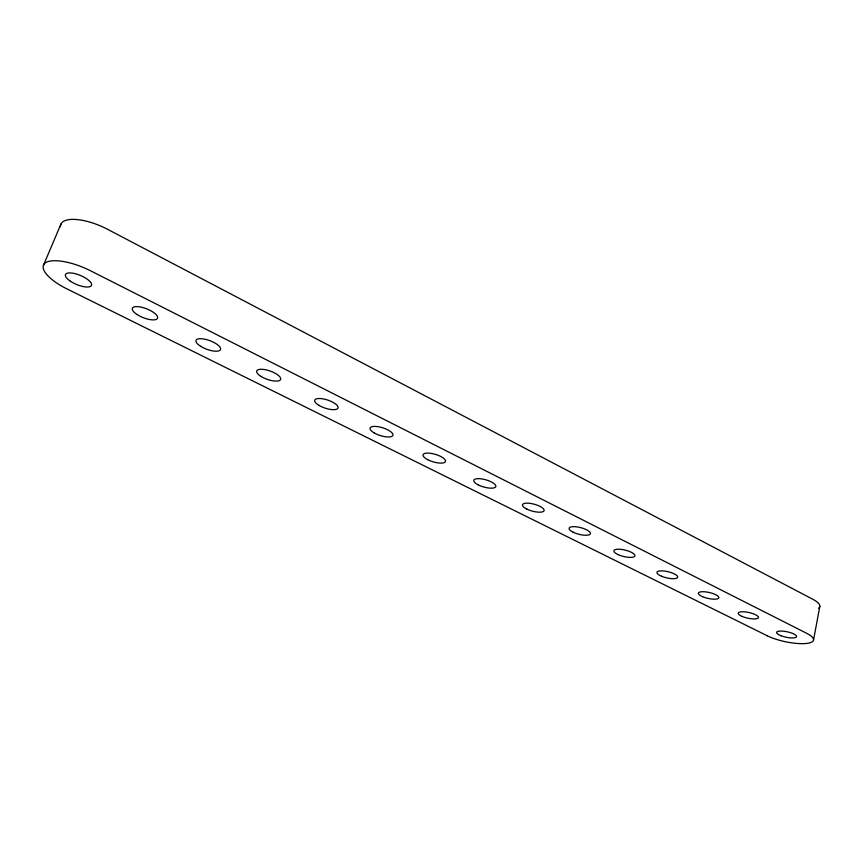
<?xml version="1.0" encoding="UTF-8"?>
<svg xmlns="http://www.w3.org/2000/svg" width="863" height="863" viewBox="0 0 863 863"><rect width="100%" height="100%" fill="white"/><g stroke="black" fill="none" stroke-linecap="round" stroke-linejoin="round"><path stroke-width="1.29" d="M813.507 640.098L819.807 606.538M43.441 265.297L60.982 224.002M60.475 226.656A37.303 14.002 23.2 0 1 107.541 229.278L812.935 599.332A27.152 7.94 11.8 0 1 819.408 607.476M819.052 607.908A27.152 7.94 11.8 0 1 818.599 608.318M767.261 635.783L67.001 288.922A37.735 13.161 22.6 0 1 45.167 263.021A37.735 13.161 22.6 0 1 90.496 270.755L806.495 633.205A27.389 7.422 12.1 0 1 805.006 643.571A27.389 7.422 12.1 0 1 767.261 635.783M70.054 280.982A14.088 4.908 22.6 0 0 91.424 285.524A14.088 4.908 22.6 0 0 73.97 273.409A14.088 4.908 22.6 0 0 70.054 280.982M136.958 314.466A13.549 4.747 21.5 0 0 157.519 318.296A13.549 4.747 21.5 0 0 140.367 306.98A13.549 4.747 21.5 0 0 136.958 314.466M200.701 346.343A13.074 4.574 20.4 0 0 220.518 349.547A13.074 4.574 20.4 0 0 203.592 338.965A13.074 4.574 20.4 0 0 200.701 346.343M260.928 376.376A12.665 4.401 19.4 0 0 280.529 379.634A12.665 4.401 19.4 0 0 264.596 369.591A12.665 4.401 19.4 0 0 260.928 376.376M319.008 405.405A12.298 4.239 18.4 0 0 337.983 408.123A12.298 4.239 18.4 0 0 322.126 398.717A12.298 4.239 18.4 0 0 319.008 405.405M374.542 433.14A11.974 4.067 17.5 0 0 392.913 435.373A11.974 4.067 17.5 0 0 377.109 426.559A11.974 4.067 17.5 0 0 374.542 433.14M427.692 459.666A11.694 3.905 16.6 0 0 445.491 461.468A11.694 3.905 16.6 0 0 429.688 453.204A11.694 3.905 16.6 0 0 427.692 459.666M478.048 484.779A11.435 3.743 15.8 0 0 495.783 486.689A11.435 3.743 15.8 0 0 480.669 478.782A11.435 3.743 15.8 0 0 478.048 484.779M526.883 509.127A11.208 3.592 15.1 0 0 544.089 510.669A11.208 3.592 15.1 0 0 528.9 503.237A11.208 3.592 15.1 0 0 526.883 509.127M573.205 532.234A11.003 3.441 14.4 0 0 590.368 533.884A11.003 3.441 14.4 0 0 575.772 526.754A11.003 3.441 14.4 0 0 573.205 532.234M618.221 554.661A10.82 3.29 13.8 0 0 634.898 555.988A10.82 3.29 13.8 0 0 620.152 549.267A10.82 3.29 13.8 0 0 618.221 554.661M661.511 576.214A10.647 3.15 13.3 0 0 677.692 577.25A10.647 3.15 13.3 0 0 662.795 570.907A10.647 3.15 13.3 0 0 661.511 576.214M702.633 596.721A10.496 3.021 12.8 0 0 718.814 597.886A10.496 3.021 12.8 0 0 704.381 591.759A10.496 3.021 12.8 0 0 702.633 596.721M742.223 616.462A10.356 2.891 12.4 0 0 758.383 617.746A10.356 2.891 12.4 0 0 744.391 611.824A10.356 2.891 12.4 0 0 742.223 616.462M780.864 635.686A10.227 2.772 12.1 0 0 796.571 636.711A10.227 2.772 12.1 0 0 782.353 631.101A10.227 2.772 12.1 0 0 780.864 635.686"/></g></svg>
